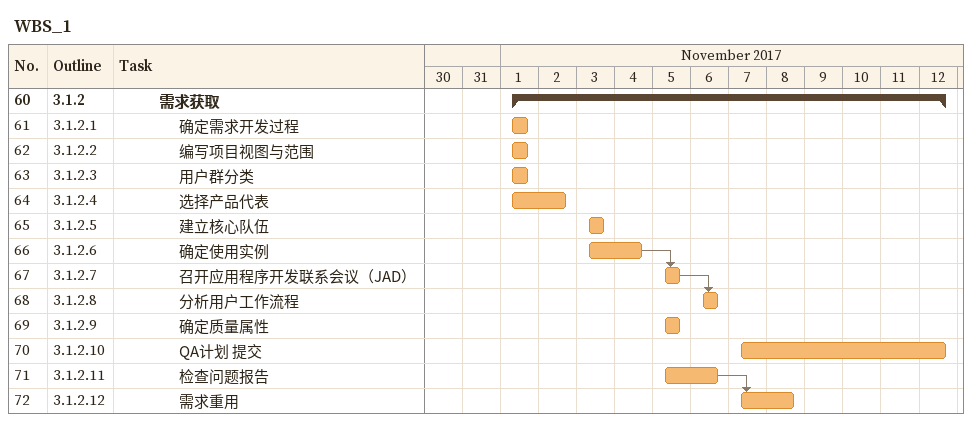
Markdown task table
WBS_1

| ID | WBS | Task | Start | Finish | Predecessors |
|---|---|---|---|---|---|
| 60 | 3.1.2 | **需求获取** | 2017-11-01 | 2017-11-12 |  |
| 61 | 3.1.2.1 | 确定需求开发过程 | 2017-11-01 | 2017-11-01 |  |
| 62 | 3.1.2.2 | 编写项目视图与范围 | 2017-11-01 | 2017-11-01 |  |
| 63 | 3.1.2.3 | 用户群分类 | 2017-11-01 | 2017-11-01 |  |
| 64 | 3.1.2.4 | 选择产品代表 | 2017-11-01 | 2017-11-02 |  |
| 65 | 3.1.2.5 | 建立核心队伍 | 2017-11-03 | 2017-11-03 |  |
| 66 | 3.1.2.6 | 确定使用实例 | 2017-11-03 | 2017-11-04 |  |
| 67 | 3.1.2.7 | 召开应用程序开发联系会议（JAD） | 2017-11-05 | 2017-11-05 | 66 |
| 68 | 3.1.2.8 | 分析用户工作流程 | 2017-11-06 | 2017-11-06 | 67 |
| 69 | 3.1.2.9 | 确定质量属性 | 2017-11-05 | 2017-11-05 |  |
| 70 | 3.1.2.10 | QA计划 提交 | 2017-11-07 | 2017-11-12 |  |
| 71 | 3.1.2.11 | 检查问题报告 | 2017-11-05 | 2017-11-06 |  |
| 72 | 3.1.2.12 | 需求重用 | 2017-11-07 | 2017-11-08 | 71 |
